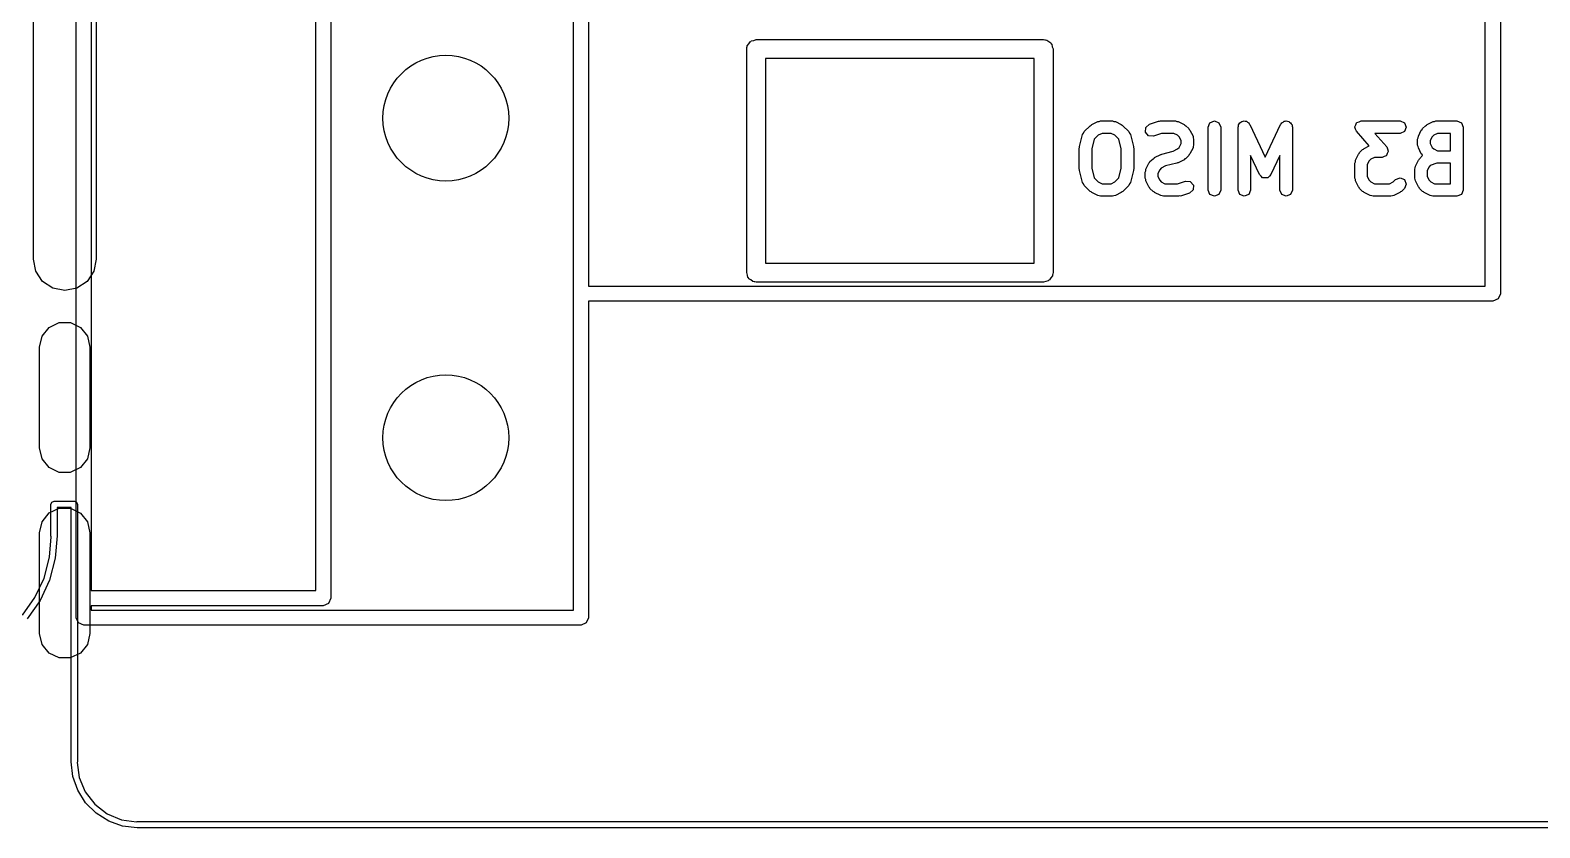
# Model space of a CAD drawing. Extents: x 62 to 223, y -188 to -37.
# Drawn here: x 175.39 to 187.4, y -143.27 to -136.93 of the extents above; entities that cross this region are included whole.
import ezdxf

# ---------------------------------------------------------------- set-up
doc = ezdxf.new("R2010")
doc.units = 0
doc.layers.add('BLACK', color=7, linetype='CONTINUOUS')

msp = doc.modelspace()

# ---------------------------------------------------------------- linework, layer by layer
at = {"layer": 'BLACK', "linetype": 'CONTINUOUS'}
for p, q in [((175.761, -141.6), (175.761, -118.45)), ((175.42, -138.75), (175.42, -118.85)), ((175.42, -138.75), (175.42, -118.85)), ((175.92, -118.85), (175.92, -138.75)), ((175.92, -118.85), (175.92, -138.75)), ((175.881, -123.705), (175.881, -141.385)), ((177.665, -141.385), (177.665, -123.705)), ((177.785, -123.645), (177.785, -141.445)), ((179.715, -141.54), (179.715, -123.742)), ((187.085, -132.725), (187.085, -139.025)), ((179.835, -132.785), (179.835, -138.965)), ((186.965, -138.965), (186.965, -132.785)), ((181.092, -137.08), (181.094, -137.071)), ((181.092, -138.858), (181.092, -137.08)), ((181.093, -137.067), (181.095, -137.065)), ((181.094, -137.071), (181.093, -137.067)), ((181.095, -137.065), (181.097, -137.055)), ((181.097, -137.055), (181.109, -137.04)), ((181.109, -137.04), (181.119, -137.023)), ((181.119, -137.023), (181.125, -137.021)), ((181.125, -137.021), (181.129, -137.015)), ((181.129, -137.015), (181.149, -137.012)), ((181.149, -137.012), (181.167, -137.005)), ((181.167, -137.005), (183.453, -137.005)), ((183.453, -137.005), (183.463, -137.007)), ((183.463, -137.007), (183.466, -137.007)), ((183.466, -137.007), (183.469, -137.008)), ((183.469, -137.008), (183.479, -137.01)), ((183.479, -137.01), (183.494, -137.022)), ((183.494, -137.022), (183.51, -137.032)), ((183.51, -137.032), (183.513, -137.039)), ((183.513, -137.039), (183.518, -137.043)), ((183.518, -137.043), (183.521, -137.062)), ((183.521, -137.062), (183.528, -137.08)), ((183.528, -137.08), (183.528, -138.858)), ((181.242, -137.155), (181.242, -138.783)), ((183.378, -137.155), (181.242, -137.155)), ((183.378, -138.783), (183.378, -137.155)), ((183.831, -137.686), (183.836, -137.68)), ((183.836, -137.68), (183.884, -137.656)), ((183.884, -137.656), (183.895, -137.656)), ((183.895, -137.656), (183.906, -137.651)), ((183.906, -137.651), (184.001, -137.651)), ((184.001, -137.651), (184.012, -137.656)), ((184.012, -137.656), (184.024, -137.656)), ((184.024, -137.656), (184.071, -137.68)), ((184.071, -137.68), (184.077, -137.686)), ((184.266, -137.703), (184.295, -137.678)), ((184.295, -137.678), (184.366, -137.654)), ((184.366, -137.654), (184.375, -137.654)), ((184.375, -137.654), (184.382, -137.651)), ((184.382, -137.651), (184.501, -137.651)), ((184.501, -137.651), (184.512, -137.656)), ((184.512, -137.656), (184.524, -137.656)), ((184.524, -137.656), (184.571, -137.68)), ((184.571, -137.68), (184.577, -137.686)), ((184.761, -137.701), (184.775, -137.666)), ((184.775, -137.666), (184.811, -137.651)), ((184.811, -137.651), (184.846, -137.666)), ((184.846, -137.666), (184.861, -137.701)), ((185.002, -137.684), (185.009, -137.676)), ((185.009, -137.676), (185.013, -137.666)), ((185.013, -137.666), (185.022, -137.662)), ((185.022, -137.662), (185.028, -137.656)), ((185.028, -137.656), (185.039, -137.655)), ((185.039, -137.655), (185.049, -137.651)), ((185.049, -137.651), (185.057, -137.655)), ((185.057, -137.655), (185.066, -137.654)), ((185.066, -137.654), (185.074, -137.662)), ((185.074, -137.662), (185.084, -137.666)), ((185.084, -137.666), (185.088, -137.674)), ((185.088, -137.674), (185.094, -137.68)), ((185.094, -137.68), (185.215, -137.94)), ((185.215, -137.94), (185.337, -137.68)), ((185.337, -137.68), (185.343, -137.674)), ((185.343, -137.674), (185.347, -137.666)), ((185.347, -137.666), (185.357, -137.662)), ((185.357, -137.662), (185.365, -137.654)), ((185.365, -137.654), (185.374, -137.655)), ((185.374, -137.655), (185.382, -137.651)), ((185.382, -137.651), (185.392, -137.655)), ((185.392, -137.655), (185.403, -137.656)), ((185.403, -137.656), (185.409, -137.662)), ((185.409, -137.662), (185.417, -137.666)), ((185.417, -137.666), (185.422, -137.676)), ((185.422, -137.676), (185.429, -137.684)), ((185.935, -137.682), (185.942, -137.666)), ((185.942, -137.666), (185.944, -137.665)), ((185.944, -137.664), (185.961, -137.658)), ((185.944, -137.665), (185.944, -137.664)), ((185.961, -137.658), (185.977, -137.651)), ((185.977, -137.651), (186.287, -137.651)), ((186.287, -137.651), (186.322, -137.666)), ((186.322, -137.666), (186.337, -137.701)), ((186.497, -137.686), (186.503, -137.68)), ((186.503, -137.68), (186.55, -137.656)), ((186.55, -137.656), (186.562, -137.656)), ((186.562, -137.656), (186.573, -137.651)), ((186.573, -137.651), (186.739, -137.651)), ((186.739, -137.651), (186.775, -137.666)), ((186.775, -137.666), (186.789, -137.701)), ((183.738, -137.856), (183.762, -137.76)), ((183.762, -137.76), (183.77, -137.75)), ((183.77, -137.75), (183.775, -137.737)), ((183.775, -137.737), (183.823, -137.69)), ((183.823, -137.69), (183.831, -137.686)), ((183.856, -137.798), (183.837, -137.874)), ((183.888, -137.766), (183.856, -137.798)), ((183.918, -137.751), (183.888, -137.766)), ((183.989, -137.751), (183.918, -137.751)), ((184.019, -137.766), (183.989, -137.751)), ((184.051, -137.798), (184.019, -137.766)), ((184.07, -137.874), (184.051, -137.798)), ((184.077, -137.686), (184.084, -137.69)), ((184.084, -137.69), (184.132, -137.737)), ((184.132, -137.737), (184.137, -137.75)), ((184.137, -137.75), (184.145, -137.76)), ((184.145, -137.76), (184.169, -137.856)), ((184.263, -137.741), (184.266, -137.703)), ((184.288, -137.77), (184.263, -137.741)), ((184.327, -137.772), (184.288, -137.77)), ((184.39, -137.751), (184.327, -137.772)), ((184.489, -137.751), (184.39, -137.751)), ((184.519, -137.766), (184.489, -137.751)), ((184.532, -137.778), (184.519, -137.766)), ((184.546, -137.808), (184.532, -137.778)), ((184.577, -137.686), (184.584, -137.69)), ((184.584, -137.69), (184.608, -137.713)), ((184.608, -137.713), (184.611, -137.721)), ((184.611, -137.721), (184.617, -137.726)), ((184.617, -137.726), (184.641, -137.774)), ((184.641, -137.774), (184.642, -137.786)), ((184.642, -137.786), (184.646, -137.796)), ((184.646, -137.796), (184.646, -137.844)), ((184.761, -138.201), (184.761, -137.701)), ((184.861, -137.701), (184.861, -138.201)), ((184.999, -137.701), (185.002, -137.693)), ((184.999, -138.201), (184.999, -137.701)), ((185.002, -137.693), (185.002, -137.684)), ((185.429, -137.684), (185.429, -137.693)), ((185.429, -137.693), (185.432, -137.701)), ((185.432, -137.701), (185.432, -138.201)), ((185.927, -137.698), (185.935, -137.682)), ((185.928, -137.7), (185.927, -137.698)), ((185.927, -137.701), (185.928, -137.7)), ((185.934, -137.717), (185.927, -137.701)), ((185.94, -137.734), (185.934, -137.717)), ((186.042, -137.851), (185.94, -137.734)), ((186.287, -137.751), (186.088, -137.751)), ((186.088, -137.751), (186.182, -137.859)), ((186.322, -137.737), (186.287, -137.751)), ((186.337, -137.701), (186.322, -137.737)), ((186.427, -137.796), (186.432, -137.786)), ((186.427, -137.844), (186.427, -137.796)), ((186.432, -137.786), (186.433, -137.774)), ((186.433, -137.774), (186.456, -137.726)), ((186.456, -137.726), (186.463, -137.721)), ((186.463, -137.721), (186.466, -137.713)), ((186.466, -137.713), (186.49, -137.69)), ((186.49, -137.69), (186.497, -137.686)), ((186.542, -137.778), (186.527, -137.808)), ((186.555, -137.766), (186.542, -137.778)), ((186.584, -137.751), (186.555, -137.766)), ((186.689, -137.751), (186.584, -137.751)), ((186.689, -137.889), (186.689, -137.751)), ((186.789, -137.701), (186.789, -138.201)), ((183.737, -137.868), (183.739, -137.862)), ((183.737, -138.035), (183.737, -137.868)), ((183.739, -137.862), (183.738, -137.856)), ((183.837, -137.874), (183.837, -138.028)), ((184.07, -138.028), (184.07, -137.874)), ((184.169, -137.856), (184.168, -137.862)), ((184.168, -137.862), (184.17, -137.868)), ((184.17, -137.868), (184.17, -138.035)), ((184.336, -137.942), (184.384, -137.918)), ((184.384, -137.918), (184.389, -137.918)), ((184.389, -137.918), (184.394, -137.915)), ((184.394, -137.915), (184.484, -137.892)), ((184.484, -137.892), (184.519, -137.874)), ((184.519, -137.874), (184.532, -137.862)), ((184.532, -137.862), (184.546, -137.832)), ((184.546, -137.832), (184.546, -137.808)), ((184.611, -137.919), (184.608, -137.927)), ((184.617, -137.914), (184.611, -137.919)), ((184.641, -137.866), (184.617, -137.914)), ((184.642, -137.855), (184.641, -137.866)), ((184.646, -137.844), (184.642, -137.855)), ((185.933, -137.965), (185.956, -137.917)), ((185.956, -137.917), (185.963, -137.912)), ((185.963, -137.912), (185.966, -137.904)), ((185.966, -137.904), (185.99, -137.88)), ((185.99, -137.88), (185.997, -137.877)), ((185.997, -137.877), (186.003, -137.871)), ((186.003, -137.871), (186.042, -137.851)), ((186.186, -137.911), (186.179, -137.927)), ((186.182, -137.859), (186.187, -137.875)), ((186.194, -137.895), (186.186, -137.911)), ((186.187, -137.875), (186.194, -137.892)), ((186.194, -137.892), (186.193, -137.893)), ((186.193, -137.893), (186.194, -137.895)), ((186.432, -137.855), (186.427, -137.844)), ((186.433, -137.866), (186.432, -137.855)), ((186.456, -137.914), (186.433, -137.866)), ((186.463, -137.919), (186.456, -137.914)), ((186.466, -137.927), (186.463, -137.919)), ((186.527, -137.808), (186.527, -137.832)), ((186.527, -137.832), (186.542, -137.862)), ((186.542, -137.862), (186.555, -137.874)), ((186.555, -137.874), (186.584, -137.889)), ((186.584, -137.889), (186.689, -137.889)), ((183.739, -138.04), (183.737, -138.035)), ((183.738, -138.047), (183.739, -138.04)), ((183.837, -138.028), (183.856, -138.104)), ((184.051, -138.104), (184.07, -138.028)), ((184.17, -138.035), (184.168, -138.04)), ((184.168, -138.04), (184.169, -138.047)), ((184.265, -138.048), (184.266, -138.036)), ((184.266, -138.036), (184.29, -137.988)), ((184.29, -137.988), (184.296, -137.983)), ((184.296, -137.983), (184.299, -137.975)), ((184.299, -137.975), (184.323, -137.952)), ((184.323, -137.952), (184.331, -137.948)), ((184.331, -137.948), (184.336, -137.942)), ((184.376, -138.04), (184.361, -138.07)), ((184.388, -138.028), (184.376, -138.04)), ((184.423, -138.01), (184.388, -138.028)), ((184.513, -137.988), (184.423, -138.01)), ((184.518, -137.984), (184.513, -137.988)), ((184.524, -137.984), (184.518, -137.984)), ((184.571, -137.96), (184.524, -137.984)), ((184.577, -137.954), (184.571, -137.96)), ((184.584, -137.951), (184.577, -137.954)), ((184.608, -137.927), (184.584, -137.951)), ((185.17, -138.079), (185.099, -137.927)), ((185.099, -137.927), (185.099, -138.201)), ((185.332, -137.927), (185.261, -138.079)), ((185.332, -138.201), (185.332, -137.927)), ((185.927, -137.987), (185.932, -137.976)), ((185.927, -138.106), (185.927, -137.987)), ((185.932, -137.976), (185.933, -137.965)), ((186.042, -137.969), (186.027, -137.999)), ((186.027, -137.999), (186.027, -138.094)), ((186.055, -137.957), (186.042, -137.969)), ((186.084, -137.942), (186.055, -137.957)), ((186.144, -137.942), (186.084, -137.942)), ((186.16, -137.935), (186.144, -137.942)), ((186.177, -137.929), (186.16, -137.935)), ((186.178, -137.928), (186.177, -137.929)), ((186.179, -137.927), (186.178, -137.928)), ((186.404, -138.035), (186.408, -138.024)), ((186.404, -138.106), (186.404, -138.035)), ((186.408, -138.024), (186.409, -138.012)), ((186.409, -138.012), (186.433, -137.965)), ((186.433, -137.965), (186.439, -137.959)), ((186.439, -137.959), (186.442, -137.952)), ((186.442, -137.952), (186.466, -137.928)), ((186.466, -137.928), (186.466, -137.927)), ((186.466, -137.928), (186.466, -137.928)), ((186.518, -138.017), (186.504, -138.046)), ((186.528, -138.007), (186.518, -138.017)), ((186.581, -137.989), (186.528, -138.007)), ((186.689, -137.989), (186.581, -137.989)), ((186.689, -138.151), (186.689, -137.989)), ((183.762, -138.142), (183.738, -138.047)), ((183.77, -138.153), (183.762, -138.142)), ((183.775, -138.165), (183.77, -138.153)), ((183.856, -138.104), (183.888, -138.136)), ((183.888, -138.136), (183.918, -138.151)), ((183.918, -138.151), (183.989, -138.151)), ((183.989, -138.151), (184.019, -138.136)), ((184.019, -138.136), (184.051, -138.104)), ((184.137, -138.153), (184.132, -138.165)), ((184.145, -138.142), (184.137, -138.153)), ((184.169, -138.047), (184.145, -138.142)), ((184.261, -138.058), (184.265, -138.048)), ((184.261, -138.106), (184.261, -138.058)), ((184.265, -138.117), (184.261, -138.106)), ((184.266, -138.128), (184.265, -138.117)), ((184.29, -138.176), (184.266, -138.128)), ((184.361, -138.07), (184.361, -138.094)), ((184.361, -138.094), (184.376, -138.124)), ((184.376, -138.124), (184.388, -138.136)), ((184.388, -138.136), (184.418, -138.151)), ((184.418, -138.151), (184.517, -138.151)), ((184.517, -138.151), (184.581, -138.13)), ((184.581, -138.13), (184.619, -138.133)), ((184.619, -138.133), (184.644, -138.162)), ((185.183, -138.091), (185.17, -138.079)), ((185.194, -138.104), (185.183, -138.091)), ((185.197, -138.104), (185.194, -138.104)), ((185.198, -138.105), (185.197, -138.104)), ((185.215, -138.105), (185.198, -138.105)), ((185.233, -138.105), (185.215, -138.105)), ((185.234, -138.104), (185.233, -138.105)), ((185.237, -138.104), (185.234, -138.104)), ((185.248, -138.091), (185.237, -138.104)), ((185.261, -138.079), (185.248, -138.091)), ((185.932, -138.117), (185.927, -138.106)), ((185.933, -138.128), (185.932, -138.117)), ((185.956, -138.176), (185.933, -138.128)), ((186.027, -138.094), (186.042, -138.124)), ((186.042, -138.124), (186.055, -138.136)), ((186.055, -138.136), (186.084, -138.151)), ((186.084, -138.151), (186.204, -138.151)), ((186.204, -138.151), (186.233, -138.136)), ((186.233, -138.136), (186.252, -138.118)), ((186.252, -138.118), (186.287, -138.104)), ((186.287, -138.104), (186.322, -138.118)), ((186.322, -138.118), (186.337, -138.154)), ((186.337, -138.154), (186.322, -138.189)), ((186.408, -138.117), (186.404, -138.106)), ((186.409, -138.128), (186.408, -138.117)), ((186.433, -138.176), (186.409, -138.128)), ((186.504, -138.046), (186.504, -138.094)), ((186.504, -138.094), (186.518, -138.124)), ((186.518, -138.124), (186.531, -138.136)), ((186.531, -138.136), (186.561, -138.151)), ((186.561, -138.151), (186.689, -138.151)), ((183.823, -138.213), (183.775, -138.165)), ((183.831, -138.216), (183.823, -138.213)), ((183.836, -138.222), (183.831, -138.216)), ((183.884, -138.246), (183.836, -138.222)), ((183.895, -138.247), (183.884, -138.246)), ((183.906, -138.251), (183.895, -138.247)), ((184.001, -138.251), (183.906, -138.251)), ((184.012, -138.247), (184.001, -138.251)), ((184.024, -138.246), (184.012, -138.247)), ((184.071, -138.222), (184.024, -138.246)), ((184.077, -138.216), (184.071, -138.222)), ((184.084, -138.213), (184.077, -138.216)), ((184.132, -138.165), (184.084, -138.213)), ((184.296, -138.181), (184.29, -138.176)), ((184.299, -138.189), (184.296, -138.181)), ((184.323, -138.213), (184.299, -138.189)), ((184.331, -138.216), (184.323, -138.213)), ((184.336, -138.222), (184.331, -138.216)), ((184.384, -138.246), (184.336, -138.222)), ((184.395, -138.247), (184.384, -138.246)), ((184.406, -138.251), (184.395, -138.247)), ((184.525, -138.251), (184.406, -138.251)), ((184.533, -138.248), (184.525, -138.251)), ((184.541, -138.249), (184.533, -138.248)), ((184.612, -138.225), (184.541, -138.249)), ((184.641, -138.2), (184.612, -138.225)), ((184.644, -138.162), (184.641, -138.2)), ((184.775, -138.237), (184.761, -138.201)), ((184.811, -138.251), (184.775, -138.237)), ((184.846, -138.237), (184.811, -138.251)), ((184.861, -138.201), (184.846, -138.237)), ((185.013, -138.237), (184.999, -138.201)), ((185.049, -138.251), (185.013, -138.237)), ((185.084, -138.237), (185.049, -138.251)), ((185.099, -138.201), (185.084, -138.237)), ((185.347, -138.237), (185.332, -138.201)), ((185.382, -138.251), (185.347, -138.237)), ((185.417, -138.237), (185.382, -138.251)), ((185.432, -138.201), (185.417, -138.237)), ((185.963, -138.181), (185.956, -138.176)), ((185.966, -138.189), (185.963, -138.181)), ((185.99, -138.213), (185.966, -138.189)), ((185.997, -138.216), (185.99, -138.213)), ((186.003, -138.222), (185.997, -138.216)), ((186.05, -138.246), (186.003, -138.222)), ((186.062, -138.247), (186.05, -138.246)), ((186.073, -138.251), (186.062, -138.247)), ((186.215, -138.251), (186.073, -138.251)), ((186.226, -138.247), (186.215, -138.251)), ((186.238, -138.246), (186.226, -138.247)), ((186.285, -138.222), (186.238, -138.246)), ((186.291, -138.216), (186.285, -138.222)), ((186.298, -138.213), (186.291, -138.216)), ((186.322, -138.189), (186.298, -138.213)), ((186.439, -138.181), (186.433, -138.176)), ((186.442, -138.189), (186.439, -138.181)), ((186.466, -138.213), (186.442, -138.189)), ((186.473, -138.216), (186.466, -138.213)), ((186.479, -138.222), (186.473, -138.216)), ((186.526, -138.246), (186.479, -138.222)), ((186.538, -138.247), (186.526, -138.246)), ((186.549, -138.251), (186.538, -138.247)), ((186.739, -138.251), (186.549, -138.251)), ((186.775, -138.237), (186.739, -138.251)), ((186.789, -138.201), (186.775, -138.237)), ((175.439, -138.846), (175.42, -138.75)), ((175.439, -138.846), (175.42, -138.75)), ((175.92, -138.75), (175.901, -138.846)), ((175.92, -138.75), (175.901, -138.846)), ((175.493, -138.927), (175.439, -138.846)), ((175.493, -138.927), (175.439, -138.846)), ((175.901, -138.846), (175.847, -138.927)), ((175.901, -138.846), (175.847, -138.927)), ((181.099, -138.877), (181.092, -138.858)), ((181.102, -138.896), (181.099, -138.877)), ((181.242, -138.783), (183.378, -138.783)), ((183.525, -138.874), (183.523, -138.884)), ((183.527, -138.871), (183.525, -138.874)), ((183.528, -138.858), (183.526, -138.868)), ((183.526, -138.868), (183.527, -138.871)), ((175.574, -138.981), (175.493, -138.927)), ((175.574, -138.981), (175.493, -138.927)), ((175.67, -139), (175.574, -138.981)), ((175.67, -139), (175.574, -138.981)), ((175.766, -138.981), (175.67, -139)), ((175.766, -138.981), (175.67, -139)), ((175.847, -138.927), (175.766, -138.981)), ((175.847, -138.927), (175.766, -138.981)), ((179.835, -138.965), (186.965, -138.965)), ((181.107, -138.9), (181.102, -138.896)), ((181.11, -138.907), (181.107, -138.9)), ((181.126, -138.916), (181.11, -138.907)), ((181.141, -138.929), (181.126, -138.916)), ((181.151, -138.931), (181.141, -138.929)), ((181.154, -138.932), (181.151, -138.931)), ((181.157, -138.932), (181.154, -138.932)), ((181.167, -138.933), (181.157, -138.932)), ((183.453, -138.933), (181.167, -138.933)), ((183.471, -138.927), (183.453, -138.933)), ((183.49, -138.923), (183.471, -138.927)), ((183.495, -138.918), (183.49, -138.923)), ((183.501, -138.916), (183.495, -138.918)), ((183.511, -138.899), (183.501, -138.916)), ((183.523, -138.884), (183.511, -138.899)), ((187.025, -139.085), (179.835, -139.085)), ((179.835, -139.085), (179.835, -141.6)), ((187.067, -139.067), (187.025, -139.085)), ((187.085, -139.025), (187.067, -139.067)), ((175.49, -139.363), (175.545, -139.293)), ((175.49, -139.363), (175.545, -139.293)), ((175.545, -139.293), (175.626, -139.255)), ((175.545, -139.293), (175.626, -139.255)), ((175.626, -139.255), (175.715, -139.255)), ((175.626, -139.255), (175.715, -139.255)), ((175.715, -139.255), (175.795, -139.294)), ((175.715, -139.255), (175.795, -139.294)), ((175.795, -139.294), (175.85, -139.363)), ((175.795, -139.294), (175.85, -139.363)), ((175.47, -139.45), (175.49, -139.363)), ((175.47, -139.45), (175.49, -139.363)), ((175.47, -140.25), (175.47, -139.45)), ((175.47, -140.25), (175.47, -139.45)), ((175.85, -139.363), (175.87, -139.45)), ((175.85, -139.363), (175.87, -139.45)), ((175.87, -139.45), (175.87, -140.25)), ((175.87, -139.45), (175.87, -140.25)), ((175.49, -140.337), (175.47, -140.25)), ((175.49, -140.337), (175.47, -140.25)), ((175.87, -140.25), (175.85, -140.337)), ((175.87, -140.25), (175.85, -140.337)), ((175.545, -140.406), (175.49, -140.337)), ((175.545, -140.406), (175.49, -140.337)), ((175.625, -140.445), (175.545, -140.406)), ((175.625, -140.445), (175.545, -140.406)), ((175.795, -140.407), (175.714, -140.445)), ((175.795, -140.407), (175.714, -140.445)), ((175.85, -140.337), (175.795, -140.407)), ((175.85, -140.337), (175.795, -140.407)), ((175.714, -140.445), (175.625, -140.445)), ((175.714, -140.445), (175.625, -140.445)), ((175.567, -140.682), (175.585, -140.675)), ((175.585, -140.675), (175.746, -140.675)), ((175.746, -140.675), (175.764, -140.682)), ((175.49, -140.838), (175.545, -140.768)), ((175.49, -140.838), (175.545, -140.768)), ((175.545, -140.768), (175.626, -140.73)), ((175.545, -140.768), (175.626, -140.73)), ((175.56, -140.7), (175.567, -140.682)), ((175.56, -140.95), (175.56, -140.7)), ((175.721, -140.725), (175.61, -140.725)), ((175.61, -140.725), (175.61, -140.95)), ((175.626, -140.73), (175.715, -140.73)), ((175.626, -140.73), (175.715, -140.73)), ((175.715, -140.73), (175.795, -140.769)), ((175.715, -140.73), (175.795, -140.769)), ((175.721, -142.745), (175.721, -140.725)), ((175.764, -140.682), (175.771, -140.7)), ((175.771, -140.7), (175.771, -142.745)), ((175.795, -140.769), (175.85, -140.838)), ((175.795, -140.769), (175.85, -140.838)), ((175.47, -140.925), (175.49, -140.838)), ((175.47, -140.925), (175.49, -140.838)), ((175.85, -140.838), (175.87, -140.925)), ((175.85, -140.838), (175.87, -140.925)), ((175.47, -141.725), (175.47, -140.925)), ((175.47, -141.725), (175.47, -140.925)), ((175.549, -141.12), (175.563, -140.957)), ((175.563, -140.957), (175.56, -140.95)), ((175.61, -140.95), (175.594, -141.128)), ((175.87, -140.925), (175.87, -141.725)), ((175.87, -140.925), (175.87, -141.725)), ((175.505, -141.285), (175.549, -141.12)), ((175.594, -141.128), (175.548, -141.301)), ((175.433, -141.439), (175.505, -141.285)), ((175.548, -141.301), (175.473, -141.463)), ((175.881, -141.385), (177.665, -141.385)), ((175.335, -141.579), (175.433, -141.439)), ((175.473, -141.463), (175.37, -141.609)), ((177.725, -141.505), (175.881, -141.505)), ((175.881, -141.505), (175.881, -141.54)), ((177.767, -141.487), (177.725, -141.505)), ((177.785, -141.445), (177.767, -141.487)), ((175.779, -141.642), (175.761, -141.6)), ((175.881, -141.54), (179.715, -141.54)), ((179.835, -141.6), (179.817, -141.642)), ((175.49, -141.812), (175.47, -141.725)), ((175.49, -141.812), (175.47, -141.725)), ((175.821, -141.66), (175.779, -141.642)), ((179.775, -141.66), (175.821, -141.66)), ((175.87, -141.725), (175.85, -141.812)), ((175.87, -141.725), (175.85, -141.812)), ((179.817, -141.642), (179.775, -141.66)), ((175.545, -141.881), (175.49, -141.812)), ((175.545, -141.881), (175.49, -141.812)), ((175.625, -141.92), (175.545, -141.881)), ((175.625, -141.92), (175.545, -141.881)), ((175.85, -141.812), (175.795, -141.882)), ((175.85, -141.812), (175.795, -141.882)), ((175.714, -141.92), (175.625, -141.92)), ((175.714, -141.92), (175.625, -141.92)), ((175.795, -141.882), (175.714, -141.92)), ((175.795, -141.882), (175.714, -141.92)), ((175.735, -142.862), (175.721, -142.745)), ((175.721, -142.745), (175.721, -142.745)), ((175.771, -142.745), (175.768, -142.752)), ((175.768, -142.752), (175.784, -142.869)), ((175.773, -142.972), (175.735, -142.862)), ((175.784, -142.869), (175.831, -142.984)), ((175.836, -143.072), (175.773, -142.972)), ((175.831, -142.984), (175.908, -143.083)), ((175.919, -143.155), (175.836, -143.072)), ((175.908, -143.083), (176.007, -143.16)), ((176.019, -143.218), (175.919, -143.155)), ((176.007, -143.16), (176.122, -143.207)), ((176.13, -143.257), (176.019, -143.218)), ((176.122, -143.207), (176.239, -143.223)), ((176.246, -143.27), (176.13, -143.257)), ((176.239, -143.223), (176.241, -143.222)), ((176.239, -143.223), (176.239, -143.223)), ((176.241, -143.222), (176.246, -143.22)), ((176.246, -143.22), (222.235, -143.22)), ((222.235, -143.27), (176.246, -143.27))]:
    msp.add_line(p, q, dxfattribs=at)
at = {"layer": 'BLACK'}
for centre in [(178.7, -137.63), (178.7, -137.63), (178.7, -140.17), (178.7, -140.17)]:
    msp.add_circle(centre, 0.5, dxfattribs=at)

doc.saveas('drawing.dxf')
